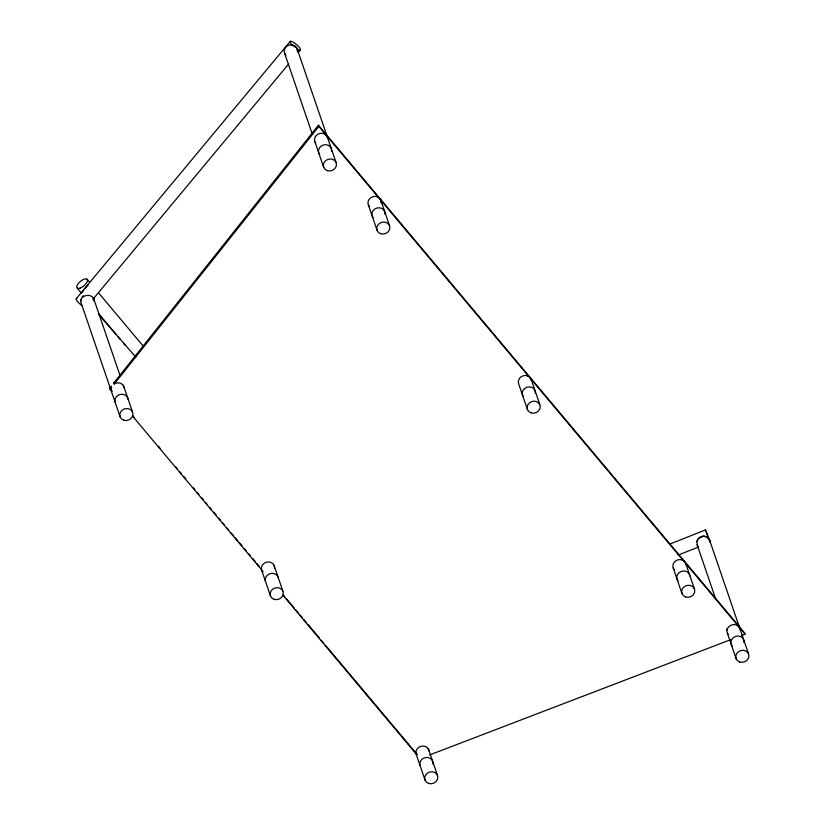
<?xml version="1.0" encoding="UTF-8"?>
<svg xmlns="http://www.w3.org/2000/svg" width="825" height="825" viewBox="0 0 825 825"><rect width="100%" height="100%" fill="white"/><g stroke="black" fill="none" stroke-linecap="round" stroke-linejoin="round"><path stroke-width="1.24" d="M82.397 292.401L83.655 289.75M297.547 52.006L296.701 47.829L291.153 44.828M110.663 387.173L111.22 390.679L110.622 388.75M111.715 391.277L109.673 388.162L111.272 386.152M113.675 383.13L318.429 125.235L744.676 633.012L745.068 634.147L741.458 635.528M110.065 389.307L111.664 387.296M114.067 384.275L318.821 126.38L318.429 125.235M84.738 288.451L87.935 285.306M76.374 298.506L290.338 41.291M92.854 299.382L288.709 63.938M298.588 52.068L300.228 50.088M114.819 382.243L114.025 382.676L114.417 383.821L115.211 383.388A6.672 5.95 -18.9 0 1 124.132 387.802M669.56 544.191L705.406 529.939L710.315 542.314L705.406 529.939M678.057 555.143L698.363 547.068M429.701 754.906L730.63 639.684M377.2 196.701L378.314 197.247M527.567 375.818L528.681 376.375M682.11 559.917L683.213 560.464M698.424 546.47L697.888 546.098M324.864 133.207L326.308 135.29L325.256 134.351A6.672 5.95 -18.9 0 0 316.563 135.218A6.672 5.95 -18.9 0 0 315.758 143.158M737.313 624.546L738.757 626.629L737.705 625.69A6.672 5.95 -18.9 0 0 729.011 626.546A6.672 5.95 -18.9 0 0 728.217 634.497M98.742 314.5L135.888 357.204M285.873 55.688L284.501 52.821M318.821 126.38L745.068 634.147M87.017 279.149L89.502 282.109M98.608 292.957L143.323 346.222M77.21 288.111L81.355 293.04M98.742 313.758L116.129 334.465M117.779 336.445L120.264 339.405M123.575 343.344L125.235 345.314M109.673 388.162L112.159 391.122M132.825 415.738L134.475 417.708M158.452 446.263L160.102 448.233M175.807 466.95L177.458 468.92M179.943 471.869L181.593 473.839M184.078 476.798L185.728 478.768M193.163 487.627L194.824 489.596M197.299 492.556L198.959 494.526M201.434 497.475L203.084 499.445M205.569 502.394L207.219 504.364M209.705 507.323L211.355 509.293M213.84 512.243L216.315 515.202M218.8 518.152L220.45 520.121M222.925 523.081L224.586 525.051M227.061 528L228.711 529.97M231.196 532.929L233.671 535.879M235.331 537.848L237.806 540.808M239.467 542.778L241.942 545.727M244.427 548.687L246.077 550.657M248.552 553.606L250.212 555.576M252.687 558.535L255.172 561.485M256.822 563.454L259.298 566.404M283.274 594.969L284.924 596.939M286.584 598.909L294.02 607.767M295.68 609.737L298.155 612.697M299.805 614.666L302.29 617.616M303.94 619.585L306.426 622.545M308.076 624.515L319.646 638.292M321.307 640.262L323.782 643.222M325.432 645.191L417.192 754.504M132.382 415.893L263 571.488M282.841 595.124L416.759 754.658M709.417 539.602L748.502 653.761M709.902 541.468L708.592 538.271L708.84 538.972L706.076 536.869L703.426 536.178L698.187 538.828L696.96 542.242L697.3 545.263M697.104 544.686L715.399 598.125M727.454 633.352L736.189 658.855M685.575 563.032L694.372 588.72M673.262 568.126L682.058 593.814M531.042 378.933L539.839 404.621M527.515 409.716L518.729 384.027A6.672 5.95 -18.9 0 1 523.349 375.736A6.672 5.95 -18.9 0 1 531.444 380.438L531.135 379.304M380.676 199.815L389.472 225.503M368.363 204.909L377.159 230.598M297.392 49.531L336.053 162.422M312.087 133.516L284.646 53.357A6.672 5.95 -18.9 0 1 288.441 45.344A6.672 5.95 -18.9 0 1 296.969 48.262M315.006 142.013L323.73 167.516M428.278 748.481L437.425 775.201M415.542 752.359L425.102 780.295M274.096 565.424L282.882 591.102M261.772 570.508L270.569 596.197M120.048 375.55L93.431 297.815A6.672 5.95 -18.9 0 1 93.792 300.888M123.379 385.265L132.526 411.984M120.203 417.079L81.531 304.126C77.694 296.34 89.677 292.215 93.576 298.361M685.678 563.393L685.977 564.527A6.672 5.95 -18.9 0 0 677.057 560.113A6.672 5.95 -18.9 0 0 674.087 569.456M380.779 200.186L381.078 201.321M420.028 765.311L419.822 764.528A6.672 5.95 -18.9 0 1 426.556 757.453A6.672 5.95 -18.9 0 1 432.898 764.002M416.12 753.895L415.913 753.101A6.672 5.95 -18.9 0 1 421.781 746.13A6.672 5.95 -18.9 0 1 429.031 751.008M415.522 751.967L415.728 752.751M265.495 581.223L265.279 580.429A6.672 5.95 -18.9 0 1 271.157 573.447A6.672 5.95 -18.9 0 1 278.396 578.335M261.37 569.013L261.587 569.807M115.129 402.095L114.912 401.311A6.672 5.95 -18.9 0 1 120.79 394.329A6.672 5.95 -18.9 0 1 128.04 399.218M319.667 154.574A6.672 5.95 -18.9 0 1 323.472 144.953A6.672 5.95 -18.9 0 1 331.526 151.222M732.126 645.913A6.672 5.95 -18.9 0 1 735.921 636.292A6.672 5.95 -18.9 0 1 743.975 642.562M677.995 580.872A6.672 5.95 -18.9 0 1 680.965 571.529A6.672 5.95 -18.9 0 1 689.886 575.953M373.086 217.656A6.672 5.95 -18.9 0 1 376.891 208.034A6.672 5.95 -18.9 0 1 384.945 214.304M523.452 396.773A6.672 5.95 -18.9 0 1 527.257 387.152A6.672 5.95 -18.9 0 1 535.301 393.422M327.659 138.239A6.672 5.95 -18.9 0 0 327.257 136.744L326.133 134.413L326.865 135.599A6.672 5.95 -18.9 0 1 327.267 137.094M740.107 629.578A6.672 5.95 -18.9 0 0 739.716 628.072L738.592 625.752L739.324 626.938A6.672 5.95 -18.9 0 1 739.726 628.433M726.598 630.527A6.672 5.95 -18.9 0 1 726.65 628.959M262.597 571.838A6.672 5.95 -18.9 0 1 266.392 562.217A6.672 5.95 -18.9 0 1 274.447 568.487M369.177 206.24A6.672 5.95 -18.9 0 1 372.983 196.618A6.672 5.95 -18.9 0 1 381.037 202.888M696.743 541.623A6.672 5.95 -18.9 0 1 697.238 540.086M698.136 538.684A6.672 5.95 -18.9 0 1 705.138 536.26A6.672 5.95 -18.9 0 1 709.82 541.097M82.294 305.755A6.672 1.702 39.8 0 1 76.942 300.826A6.672 1.702 39.8 0 1 76.983 298.464M292.339 45.282A6.672 1.702 39.8 0 1 291.534 41.384A6.672 1.702 39.8 0 1 299.537 47.592A6.672 1.702 39.8 0 1 297.557 49.335M80.716 301.414A6.672 5.95 -18.9 0 1 80.757 299.846M82.149 296.907A6.672 5.95 -18.9 0 1 83.397 295.752M80.293 288.038A6.672 2.857 -40 0 0 87.45 279.757A6.672 2.857 -40 0 0 78.602 283.099A6.672 2.857 -40 0 0 80.293 288.038M530.991 412.83A6.672 5.95 -18.9 0 0 540.241 406.127A6.672 5.95 -18.9 0 0 529.805 402.559A6.672 5.95 -18.9 0 0 530.991 412.83M380.624 233.712A6.672 5.95 -18.9 0 0 389.874 226.999A6.672 5.95 -18.9 0 0 379.438 223.431A6.672 5.95 -18.9 0 0 380.624 233.712M685.534 596.929A6.672 5.95 -18.9 0 0 694.774 590.215A6.672 5.95 -18.9 0 0 684.337 586.647A6.672 5.95 -18.9 0 0 685.534 596.929M274.044 599.311A6.672 5.95 -18.9 0 0 283.284 592.608A6.672 5.95 -18.9 0 0 272.848 589.04A6.672 5.95 -18.9 0 0 274.044 599.311M739.664 661.97A6.672 5.95 -18.9 0 0 748.904 655.267A6.672 5.95 -18.9 0 0 738.468 651.688A6.672 5.95 -18.9 0 0 739.664 661.97M123.678 420.193A6.672 5.95 -18.9 0 0 132.928 413.48A6.672 5.95 -18.9 0 0 122.492 409.912A6.672 5.95 -18.9 0 0 123.678 420.193M327.205 170.631A6.672 5.95 -18.9 0 0 336.456 163.928A6.672 5.95 -18.9 0 0 326.019 160.359A6.672 5.95 -18.9 0 0 327.205 170.631M428.577 783.41A6.672 5.95 -18.9 0 0 437.827 776.696A6.672 5.95 -18.9 0 0 427.391 773.128A6.672 5.95 -18.9 0 0 428.577 783.41"/></g></svg>
